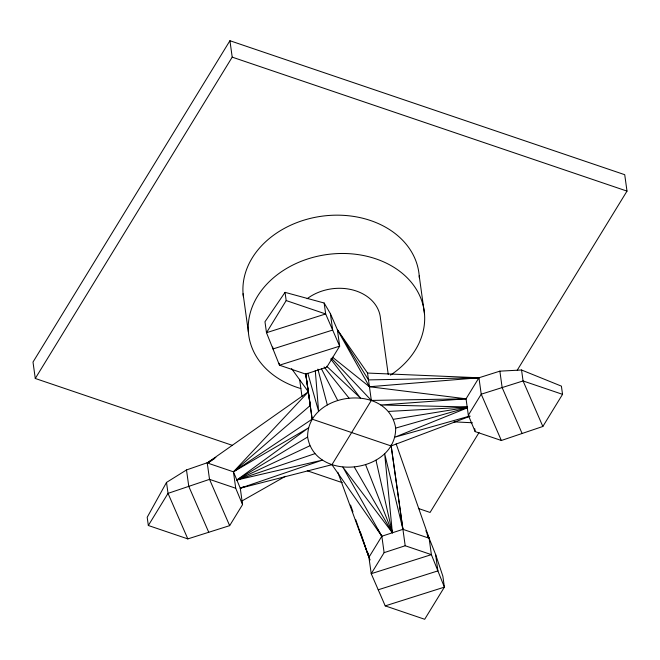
<?xml version="1.0" encoding="UTF-8"?>
<svg xmlns="http://www.w3.org/2000/svg" width="660" height="660" viewBox="0 0 660 660"><rect width="100%" height="100%" fill="white"/><g stroke="black" fill="none" stroke-linecap="round" stroke-linejoin="round"><path stroke-width="0.99" d="M307.609 437.019C307.271 391.578 388.014 382.173 395.678 428.092C396.016 473.542 315.274 482.938 307.609 437.019L236.858 480.01L322.402 460.127L240.273 488.194L242.55 504.611L229.655 525.649L187.819 538.898L148.335 525.5L147.196 517.291L166.51 482.419L186.499 469.945L209.113 462.099M517.234 370.21L627 191.111L624.723 174.694L229.927 40.722L33 362.06L35.277 378.477L232.188 445.294M35.277 378.477L232.204 57.139L229.927 40.722M148.335 525.5L168.028 493.366L166.51 482.419M285.046 292.355L286.184 300.564L266.491 332.698L279.485 365.203L305.679 374.088L326.766 367.199L339.661 346.153L337.384 329.736L330.388 313.64L324.151 303.014L285.046 292.355L264.974 321.75L266.491 332.698L325.669 313.962L324.151 303.014M229.655 525.649L209.525 479.358L207.248 462.932L233.442 471.826L240.273 488.194L331.947 464.689L371.332 400.422L367.537 373.057L337.384 329.736L338.695 332.533M370.111 559.952L368.948 557.271L381.835 536.225L402.922 529.337L429.115 538.222L435.616 554.474L442.868 576.196L444.386 587.144L424.693 619.278L385.217 605.88L371.225 573.688L368.47 554.227M467.404 406.956L380.886 404.984L466.051 398.813L478.945 377.776L499.867 371.151L521.548 370.004L561.404 386.133L562.543 394.342L542.85 426.476L501.353 440.492L475.159 431.599L468.328 415.239L466.051 398.813L369.435 386.743L332.516 357.2M385.217 605.88L444.386 587.144L431.392 554.647L405.199 545.754L402.922 529.337L384.681 453.816L392.378 532.785L342.837 467.065L381.835 536.225L384.12 552.651L371.225 573.688L431.392 554.647L429.115 538.222L396.157 443.883M468.328 415.239L481.222 394.193L478.945 377.776L367.537 373.057M479.036 432.547L430.072 512.449L418.374 508.472M242.55 504.611L235.719 488.243L233.442 471.826L308.368 391.801L305.737 373.733M314.853 453.692L236.858 480.01L308.41 427.936L233.442 471.826L310.266 405.479L305.737 373.948M209.088 462.016L207.248 462.932L308.368 391.801L291.588 368.635M233.442 471.826L312.163 419.158L391.124 445.954L469.994 416.27M211.761 460.449L207.248 462.932L215.861 457.421M207.248 462.932L214.302 458.733M241.667 501.13L285.409 476.322M236.858 480.01L309.804 445.805M240.273 488.194L244.051 486.626M467.577 407.764L394.878 437.184L469.92 416.014M384.12 552.651L405.199 545.754M378.221 589.784L437.893 570.892L435.616 554.474M395.678 428.092L467.494 407.558M393.484 419.306L467.437 407.327M388.435 411.427L467.412 407.113M476.899 377.842L478.945 377.776L369.435 386.743L337.384 329.736L368.486 379.904L478.945 377.776L464.541 377.759M466.051 398.813L371.332 400.422L331.477 358.19M453.964 421.855L472.42 422.763M232.204 57.139L627 191.111M286.184 300.564L325.669 313.962L339.661 346.153L279.485 365.203L279.213 363.272M562.543 394.342L523.066 380.944L481.222 394.193L501.353 440.492M307.246 470.77L342.342 482.674M235.719 488.243L209.525 479.358L168.028 493.366L187.819 538.898M326.692 366.242L360.451 398.054L330.685 358.933M324.126 366.968L348.959 398.029M331.947 464.689L381.835 536.225L377.57 529.196M427.977 536.514L429.115 538.222L425.873 530.714M427.523 535.582L429.115 538.222L427.317 534.517M354.329 467.082L392.378 532.785L375.986 460.226M427.168 534.625L429.115 538.222M321.379 368.701L337.656 400.364M542.85 426.476L523.066 380.944L521.548 370.004M522.101 433.48L502.144 387.568L499.867 371.151M208.742 532.273L188.776 486.362L186.499 469.945M365.632 464.755L392.378 532.785M337.829 472.263L368.948 557.271L368.321 554.251M350.559 505.065L352.943 511.838M355.666 519.568L368.948 557.271L367.678 552.288M360.319 531.919L368.948 557.271M307.824 373.271L318.607 411.304L315.274 370.532M317.873 369.13L327.302 404.885M391.083 445.417L402.922 529.337L391.05 445.005M305.704 373.799L312.163 419.158L308.368 391.801M474.755 428.703L475.159 431.599M419.215 275.863L424.529 314.168M388.228 374.377L380.49 318.64A44.278 34.609 -7.9 0 0 353.281 290.095A44.278 34.609 -7.9 0 0 307.123 298.724M330.388 313.64L332.665 330.058L272.992 348.95L272.72 347.02M299.59 379.252L301.983 396.487M243.07 293.725L248.383 332.029M243.383 296.703A88.564 69.218 -7.9 0 1 325.132 215.803A88.564 69.218 -7.9 0 1 419.331 277.86M300.844 388.567A88.564 69.218 -7.9 0 1 262.688 288.923A88.564 69.218 -7.9 0 1 396.363 268.9A88.564 69.218 -7.9 0 1 390.489 375.136"/></g></svg>
